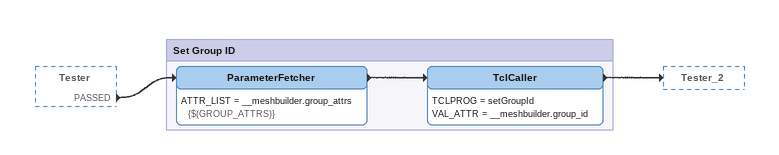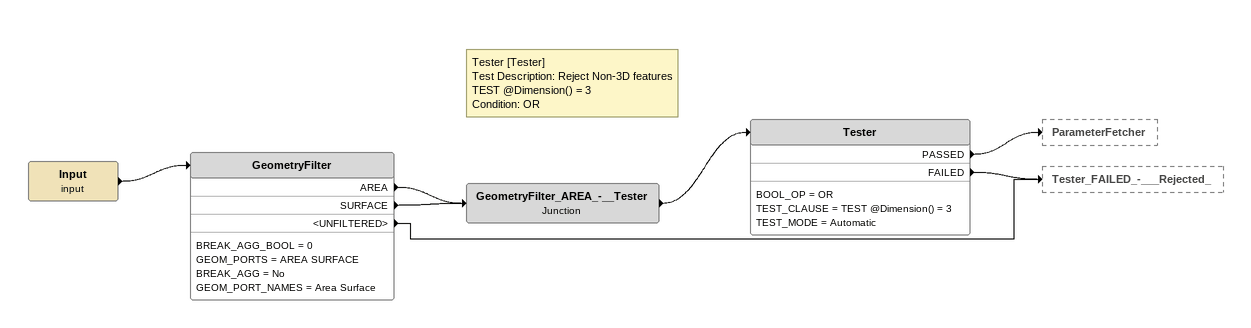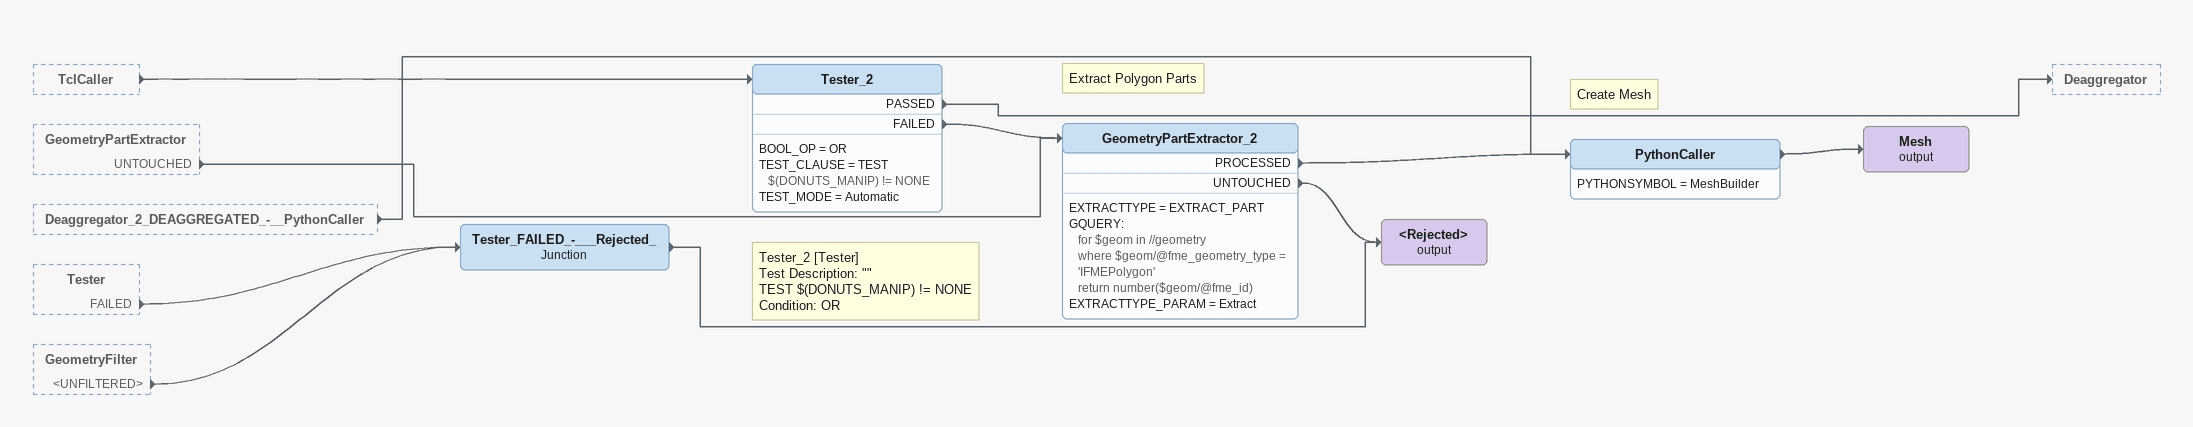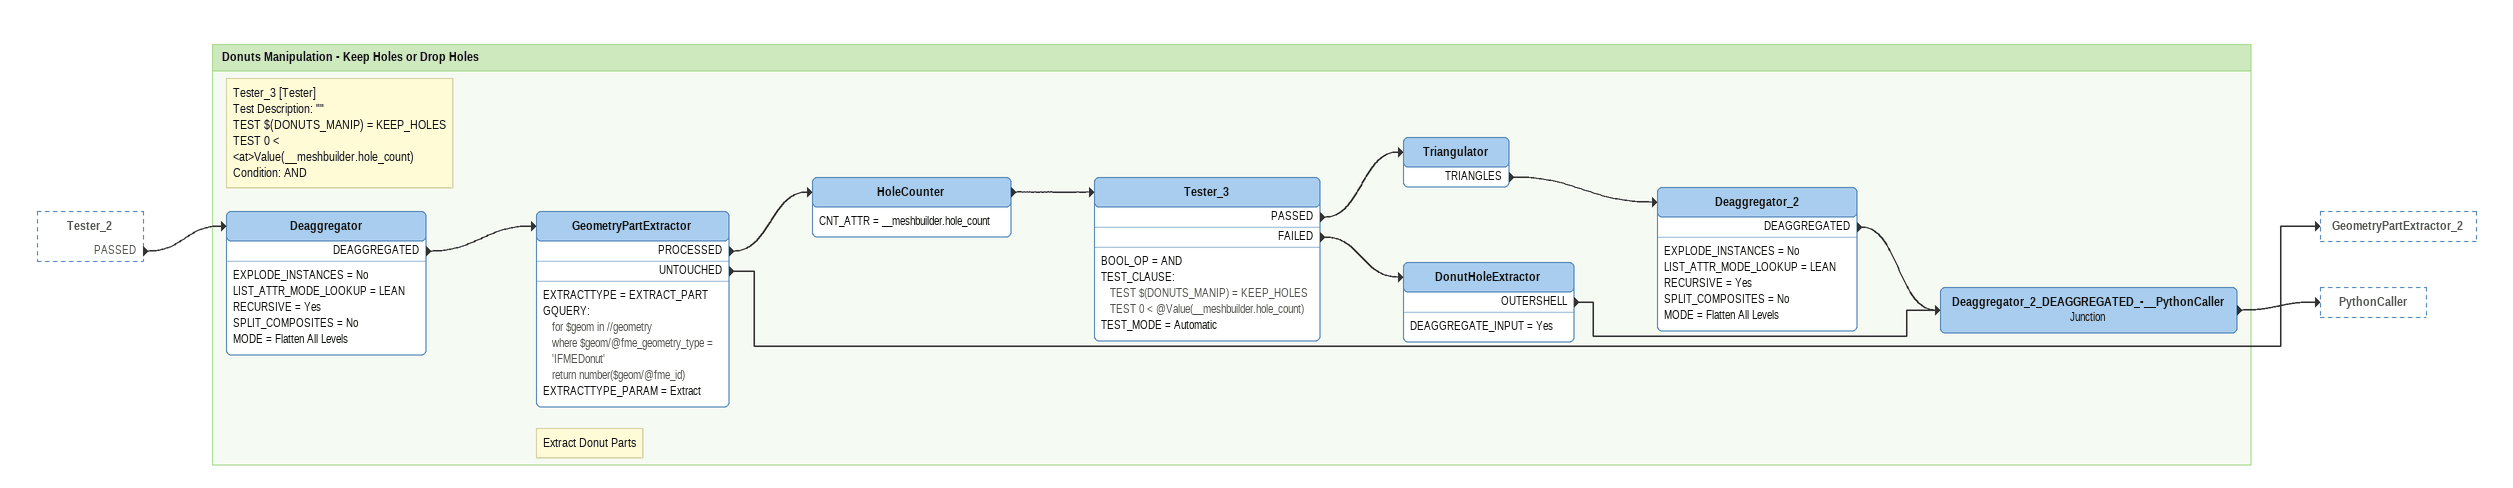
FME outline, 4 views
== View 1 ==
Tester [outside]
    PASSED -> ParameterFetcher

Bookmark: Set Group ID
ParameterFetcher
    ATTR_LIST = __meshbuilder.group_attrs {$(GROUP_ATTRS)}
    -> TclCaller
TclCaller
    TCLPROG = setGroupId
    VAL_ATTR = __meshbuilder.group_id
    -> Tester_2

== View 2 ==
Input (input)
    -> GeometryFilter
GeometryFilter
    BREAK_AGG_BOOL = 0
    GEOM_PORTS = AREA SURFACE
    BREAK_AGG = No
    GEOM_PORT_NAMES = Area Surface
    AREA -> GeometryFilter_AREA_-__Tester
    SURFACE -> GeometryFilter_AREA_-__Tester
    <UNFILTERED> -> Tester_FAILED_-___Rejected_
GeometryFilter_AREA_-__Tester: Junction
    -> Tester
Note: Tester [Tester] / Test Description: Reject Non-3D features / TEST @Dimension() = 3 / Condition: OR
Tester
    BOOL_OP = OR
    TEST_CLAUSE = TEST @Dimension() = 3
    TEST_MODE = Automatic
    PASSED -> ParameterFetcher
    FAILED -> Tester_FAILED_-___Rejected_

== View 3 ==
TclCaller [outside]
    -> Tester_2
GeometryPartExtractor [outside]
    UNTOUCHED -> GeometryPartExtractor_2
Deaggregator_2_DEAGGREGATED_-__PythonCaller [outside]
    -> PythonCaller
Tester [outside]
    FAILED -> Tester_FAILED_-___Rejected_
GeometryFilter [outside]
    <UNFILTERED> -> Tester_FAILED_-___Rejected_
Note: Tester_2 [Tester] / Test Description: "" / TEST $(DONUTS_MANIP) != NONE / Condition: OR
Tester_2
    BOOL_OP = OR
    TEST_CLAUSE = TEST $(DONUTS_MANIP) != NONE
    TEST_MODE = Automatic
    PASSED -> Deaggregator
    FAILED -> GeometryPartExtractor_2
Note: Extract Polygon Parts
GeometryPartExtractor_2
    EXTRACTTYPE = EXTRACT_PART
    GQUERY:
      for $geom in //geometry
      where $geom/@fme_geometry_type = 'IFMEPolygon'
      return number($geom/@fme_id)
    EXTRACTTYPE_PARAM = Extract
    PROCESSED -> PythonCaller
    UNTOUCHED -> <Rejected> (output)
Note: Create Mesh
PythonCaller
    PYTHONSYMBOL = MeshBuilder
    -> Mesh (output)
Mesh (output)
Tester_FAILED_-___Rejected_: Junction
    -> <Rejected> (output)
<Rejected> (output)

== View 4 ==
Tester_2 [outside]
    PASSED -> Deaggregator

Bookmark: Donuts Manipulation - Keep Holes or Drop Holes
Deaggregator
    EXPLODE_INSTANCES = No
    LIST_ATTR_MODE_LOOKUP = LEAN
    RECURSIVE = Yes
    SPLIT_COMPOSITES = No
    MODE = Flatten All Levels
    DEAGGREGATED -> GeometryPartExtractor
Note: Extract Donut Parts
GeometryPartExtractor
    EXTRACTTYPE = EXTRACT_PART
    GQUERY:
      for $geom in //geometry
      where $geom/@fme_geometry_type = 'IFMEDonut'
      return number($geom/@fme_id)
    EXTRACTTYPE_PARAM = Extract
    PROCESSED -> HoleCounter
    UNTOUCHED -> GeometryPartExtractor_2
HoleCounter
    CNT_ATTR = __meshbuilder.hole_count
    -> Tester_3
Note: Tester_3 [Tester] / Test Description: "" / TEST $(DONUTS_MANIP) = KEEP_HOLES / TEST 0 < <at>Value(__meshbuilder.hole_count) / Condition: AND
Tester_3
    BOOL_OP = AND
    TEST_CLAUSE:
      TEST $(DONUTS_MANIP) = KEEP_HOLES
      TEST 0 < @Value(__meshbuilder.hole_count)
    TEST_MODE = Automatic
    PASSED -> Triangulator
    FAILED -> DonutHoleExtractor
Triangulator
    TRIANGLES -> Deaggregator_2
Deaggregator_2
    EXPLODE_INSTANCES = No
    LIST_ATTR_MODE_LOOKUP = LEAN
    RECURSIVE = Yes
    SPLIT_COMPOSITES = No
    MODE = Flatten All Levels
    DEAGGREGATED -> Deaggregator_2_DEAGGREGATED_-__PythonCaller
DonutHoleExtractor
    DEAGGREGATE_INPUT = Yes
    OUTERSHELL -> Deaggregator_2_DEAGGREGATED_-__PythonCaller
Deaggregator_2_DEAGGREGATED_-__PythonCaller: Junction
    -> PythonCaller
